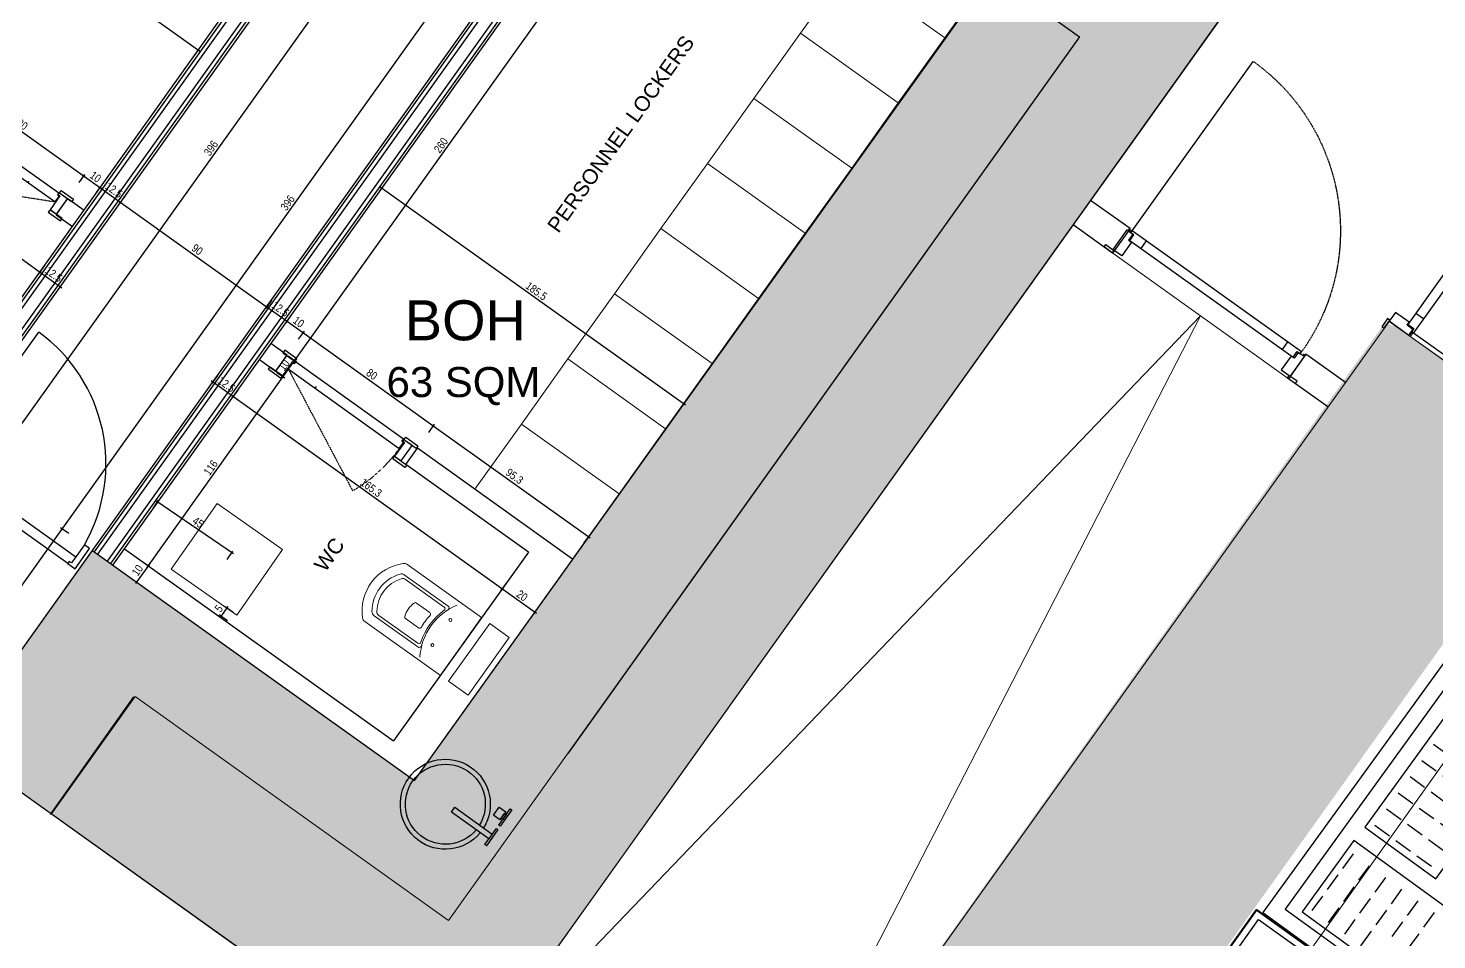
# Model space of a CAD drawing. Header units: millimetres. Extents: x 2562 to 7288, y 778 to 5635.
# Drawn here: x 5380 to 6084, y 3596 to 4051 of the extents above; entities that cross this region are included whole.
import ezdxf
from ezdxf.enums import TextEntityAlignment as Align

# ---------------------------------------------------------------- set-up
doc = ezdxf.new("R2010")
doc.units = ezdxf.units.MM
for name, pattern in [('CONTINUA', [0]), ('HIDDEN', [0.375, 0.25, -0.125]), ('x-ref_base plan 1$0$HIDDEN', [0.375, 0.25, -0.125])]:
    doc.linetypes.add(name, pattern=pattern)
for name, color, linetype, lineweight in [('-DWG_ANA', 7, 'Continuous', 50), ('-DWG_DETAY1', 7, 'Continuous', 25), ('DUVAR', 4, 'Continuous', 50), ('HSL_M_SANITARY_DIRECTION', 2, 'Continuous', 20), ('NO', 7, 'Continuous', 30), ('SHG-WALLS', 6, 'Continuous', 30), ('x-ref_base plan 1$0$SHG-FIXEDFURNITURE', 30, 'Continuous', 18), ('x-ref_base plan 1$0$SHG-SANITARY', 140, 'Continuous', 13), ('x-ref_base plan 1$0$SHG-STAIRS RAMPS', 150, 'Continuous', 13), ('x-ref_base plan 1$0$SHG-WALL-HATCH', 252, 'Continuous', 5), ('x-ref_base plan 1$0$SHG-WALLS-EXISTING', 214, 'Continuous', 18)]:
    doc.layers.add(name, color=color, linetype=linetype, lineweight=lineweight)
doc.layers.add('0-COTTURA', color=7, linetype='Continuous', lineweight=30, true_color=0xdfb520)
for name, color, linetype in [('0-gnl-antet-yazi', 8, 'Continuous'), ('0-gnl-barme-tarama', 251, 'Continuous'), ('0-gnl-kapi', 5, 'Continuous'), ('0-gnl-kapi-ahşap', 160, 'Continuous'), ('0-gnl-knst-metal', 3, 'Continuous'), ('0-gnl-olcu', 252, 'Continuous'), ('0-gnl-tarama', 252, 'Continuous'), ('1-gnl-ahsap', 33, 'Continuous'), ('2-tef-vitrifiye', 140, 'Continuous'), ('3-dvr-alcıkarton', 11, 'Continuous'), ('BH-DO-NOTLAR', 12, 'Continuous'), ('elux3d-200-2d', 1, 'CONTINUA'), ('elux3d-204-2d', 7, 'CONTINUA'), ('rev1', 7, 'Continuous')]:
    doc.layers.add(name, color=color, linetype=linetype)
doc.styles.add('geomim', font='ARIALN.TTF')
doc.styles.add('ROMANS', font='romans.shx', dxfattribs={"width": 0.8})
doc.styles.get("Standard").update_dxf_attribs({"font": 'arial.ttf'})
doc.dimstyles.new('geomim-20', dxfattribs={"dimtxt": 4, "dimasz": 1, "dimexe": 1, "dimexo": 1, "dimgap": 1, "dimtad": 1, "dimdec": 1, "dimdsep": 46, "dimtxsty": 'geomim', "dimblk": 'ARCHTICK', "dimcen": -1, "dimdle": 1, "dimadec": 0, "dimazin": 0, "dimtfac": 1, "dimtdec": 1, "dimtofl": 0, "dimtmove": 2, "dimatfit": 3, "dimldrblk": 'DOT', "dimfxl": 4, "dimfxlon": 1, "dimtolj": 1, "dimtzin": 0, "dimarcsym": 0})
doc.dimstyles.new('geomim-50', dxfattribs={"dimtxt": 10, "dimasz": 2, "dimexe": 2, "dimexo": 1, "dimgap": 5, "dimtad": 1, "dimdec": 1, "dimdsep": 46, "dimtxsty": 'geomim', "dimblk": 'ARCHTICK', "dimcen": -1, "dimdle": 2, "dimadec": 0, "dimazin": 0, "dimtfac": 1, "dimtdec": 1, "dimtofl": 0, "dimtmove": 2, "dimatfit": 3, "dimldrblk": 'DOT', "dimfxl": 10, "dimfxlon": 1, "dimtolj": 1, "dimtzin": 0, "dimarcsym": 0})

# ---------------------------------------------------------------- blocks, each defined once
blk = doc.blocks.new('x-ref_base plan 1$0$wc')
for p, q in [((-6482.82, 2038.36), (-6482.82, 2084.25)), ((-6447.38, 2038.36), (-6447.37, 2084.83)), ((-6477.8, 2055.24), (-6477.81, 2082.23)), ((-6476.3, 2056.65), (-6476.31, 2080.34)), ((-6453.89, 2056.85), (-6453.88, 2080.76)), ((-6452.39, 2055.76), (-6452.38, 2082.66)), ((-6469.89, 2060.95), (-6469.9, 2069.04)), ((-6460.3, 2061.02), (-6460.3, 2069.04)), ((-6482.82, 2038.36), (-6447.38, 2038.36))]:
    blk.add_line(p, q)
blk.add_lwpolyline([(-6482.82, 2033.36), (-6482.82, 2021.36), (-6447.38, 2021.36), (-6447.38, 2033.36)], close=True)
for centre in [(-6472.85, 2050.36), (-6457.4, 2050.35)]:
    blk.add_circle(centre, 0.75)
for centre, radius, start, end in [((-6464.8, 2069.36), 24, 46.02421, 136.18059), ((-6480.32, 2084.25), 2.5, 136.18059, 179.99809), ((-6475.31, 2082.23), 2.5, 128.16785, 179.99781), ((-6464.8, 2068.86), 19.5, 54.29561, 128.16789), ((-6464.8, 2068.35), 17.5, 55.84632, 126.89619), ((-6454.88, 2082.67), 2.5, 359.98297, 54.29561), ((-6449.87, 2084.83), 2.5, 359.99755, 46.02421), ((-6473.81, 2080.34), 2.5, 126.89624, 179.99785), ((-6456.38, 2080.76), 2.5, 359.9801, 55.84632), ((-6468.9, 2069.04), 1, 109.29187, 180.01554), ((-6465.1, 2058.18), 12.5, 70.70378, 109.29187), ((-6461.3, 2069.04), 1, 359.9801, 70.70378), ((-6464.8, 2026.56), 30, 57.76687, 122.22878), ((-6475.3, 2056.65), 1, 179.99787, 234.58095), ((-6475.3, 2056.65), 1, 234.58095, 289.16412), ((-6464.8, 2026.42), 31, 71.96491, 109.16413), ((-6468.89, 2060.95), 1, 180.01554, 277.35418), ((-6464.8, 2029.21), 31, 83.72338, 97.35418), ((-6461.3, 2061.02), 1, 263.72338, 359.9801), ((-6454.89, 2056.85), 1, 251.96491, 359.9801), ((-6476.69, 2055.3), 1.11, 182.96409, 285.80083), ((-6453.68, 2055.81), 1.29, 248.1511, 357.90313)]:
    blk.add_arc(centre, radius, start, end)
blk = doc.blocks.new('KAP')
blk.add_point((-23.36, 5.95))
at = {"layer": '0-gnl-tarama', "linetype": 'HIDDEN', "ltscale": 0.5}
blk.add_lwpolyline([(-6.8, 6.5), (-68.55, 37.24)], dxfattribs=at)
blk.add_arc((-0.8, 6.49), 74.4, 155.58363, 180.03919, dxfattribs=at)
at = {"layer": '1-gnl-ahsap'}
for points in [[(-83, 11.04), (-83, 12.54), (-75.5, 12.54), (-75.5, 11.04)], [(-6.5, 11), (-6.5, 12.5), (1, 12.5), (1, 11)], [(-82, 0.04), (-82, 1.54), (-74.5, 1.54), (-74.5, 0.04)], [(0, 0), (0, 1.5), (-7.5, 1.5), (-7.5, 0)]]:
    blk.add_lwpolyline(points, close=True, dxfattribs=at)
for points in [[(-79.5, 1.54), (-74.5, 1.54), (-74.5, 2.54), (-75.5, 2.54), (-75.5, 11.04), (-79.5, 11.04), (-79.5, 1.54)], [(-2.5, 1.5), (-7.5, 1.5), (-7.5, 2.5), (-6.5, 2.5), (-6.5, 11), (-2.5, 11), (-2.5, 1.5)], [(-74.2, 1.54), (-7.8, 1.5), (-7.8, 2.8), (-6.8, 2.8), (-6.8, 6.5), (-75.2, 6.54), (-75.2, 2.84), (-74.2, 2.84), (-74.2, 1.54)]]:
    blk.add_lwpolyline(points, dxfattribs=at)
blk = doc.blocks.new('_ArchTick')
at = {"color": 0, "linetype": 'ByBlock', "const_width": 0.15}
blk.add_lwpolyline([(-0.5, -0.5), (0.5, 0.5)], dxfattribs=at)
blk = doc.blocks.new('*D246')
at = {"layer": '0-gnl-olcu', "color": 0, "lineweight": -2, "ltscale": 3, "transparency": 16777216}
for p, q in [((-51128.51, -18118.65), (-50897.19, -17794.77)), ((-50897.77, -17795.58), (-50896.96, -17796.16)), ((-51127.93, -18117.83), (-51127.11, -18118.42))]:
    blk.add_line(p, q, dxfattribs=at)
for p, rotation in [((-50897.77, -17795.58), 54.4652152975009), ((-51127.93, -18117.83), 234.4652152975009)]:
    blk.add_blockref('_ArchTick', p, dxfattribs=dict(at, rotation=rotation))
at = {"layer": '0-gnl-olcu', "color": 0, "ltscale": 3, "transparency": 16777216, "insert": (-51015.33, -17954.94), "char_height": 4, "attachment_point": 5, "rotation": 54.46522, "style": 'geomim'}
blk.add_mtext('\\A1;396', dxfattribs=at)
blk = doc.blocks.new('_Dot')
at = {"color": 0, "linetype": 'ByBlock', "lineweight": -2}
blk.add_line((-0.5, 0), (-1, 0), dxfattribs=at)
at = {"color": 0, "linetype": 'ByBlock', "const_width": 0.5}
blk.add_lwpolyline([(-0.25, 0, 1), (0.25, 0, 1)], format="xyb", close=True, dxfattribs=at)
blk = doc.blocks.new('*D261')
at = {"layer": '0-gnl-olcu', "color": 0, "lineweight": -2, "ltscale": 3, "transparency": 16777216}
for p, q in [((-51146.32, -17925.61), (-51143.41, -17921.54)), ((-51144.81, -17921.77), (-51078.08, -17969.43)), ((-51081.22, -17972.11), (-51078.31, -17968.04))]:
    blk.add_line(p, q, dxfattribs=at)
for p, rotation in [((-51143.99, -17922.35), 144.4652152973796), ((-51078.89, -17968.85), 324.4652152973796)]:
    blk.add_blockref('_ArchTick', p, dxfattribs=dict(at, rotation=rotation))
at = {"layer": '0-gnl-olcu', "color": 0, "ltscale": 3, "transparency": 16777216, "insert": (-51109.67, -17943.13), "char_height": 4, "attachment_point": 5, "rotation": 324.46522, "style": 'geomim'}
blk.add_mtext('\\A1;80', dxfattribs=at)
blk = doc.blocks.new('*D262')
at = {"layer": '0-gnl-olcu', "color": 0, "lineweight": -2, "ltscale": 3, "transparency": 16777216}
for p, q in [((-51080.63, -17971.29), (-51078.31, -17968.04)), ((-51079.7, -17968.27), (-51069.94, -17975.24)), ((-51072.5, -17977.1), (-51070.17, -17973.85))]:
    blk.add_line(p, q, dxfattribs=at)
for p, rotation in [((-51078.89, -17968.85), 144.4652152973796), ((-51070.75, -17974.66), 324.4652152973796)]:
    blk.add_blockref('_ArchTick', p, dxfattribs=dict(at, rotation=rotation))
at = {"layer": '0-gnl-olcu', "color": 0, "ltscale": 3, "transparency": 16777216, "insert": (-51073.05, -17969.28), "char_height": 4, "attachment_point": 5, "rotation": 324.46522, "style": 'geomim'}
blk.add_mtext('\\A1;10', dxfattribs=at)
blk = doc.blocks.new('*D263')
at = {"layer": '0-gnl-olcu', "color": 0, "lineweight": -2, "ltscale": 3, "transparency": 16777216}
for p, q in [((-51072.5, -17977.1), (-51070.17, -17973.85)), ((-51071.57, -17974.08), (-51059.77, -17982.51)), ((-51058.26, -17978.67), (-51061.16, -17982.74))]:
    blk.add_line(p, q, dxfattribs=at)
for p, rotation in [((-51070.75, -17974.66), 144.4652152973796), ((-51060.58, -17981.93), 324.4652152973796)]:
    blk.add_blockref('_ArchTick', p, dxfattribs=dict(at, rotation=rotation))
at = {"layer": '0-gnl-olcu', "color": 0, "ltscale": 3, "transparency": 16777216, "insert": (-51063.9, -17975.82), "char_height": 4, "attachment_point": 5, "rotation": 324.46522, "style": 'geomim'}
blk.add_mtext('\\A1;12.5', dxfattribs=at)
blk = doc.blocks.new('*D264')
at = {"layer": '0-gnl-olcu', "color": 0, "lineweight": -2, "ltscale": 3, "transparency": 16777216}
for p, q in [((-51058.26, -17978.67), (-51061.16, -17982.74)), ((-51061.4, -17981.35), (-50986.53, -18034.82)), ((-50985.02, -18030.98), (-50987.92, -18035.05))]:
    blk.add_line(p, q, dxfattribs=at)
for p, rotation in [((-51060.58, -17981.93), 144.4652152973796), ((-50987.34, -18034.24), 324.4652152973796)]:
    blk.add_blockref('_ArchTick', p, dxfattribs=dict(at, rotation=rotation))
at = {"layer": '0-gnl-olcu', "color": 0, "ltscale": 3, "transparency": 16777216, "insert": (-51022.19, -18005.61), "char_height": 4, "attachment_point": 5, "rotation": 324.46522, "style": 'geomim'}
blk.add_mtext('\\A1;90', dxfattribs=at)
blk = doc.blocks.new('*D265')
at = {"layer": '0-gnl-olcu', "color": 0, "lineweight": -2, "ltscale": 3, "transparency": 16777216}
for p, q in [((-50988.36, -18033.51), (-50976.56, -18041.94)), ((-50985.22, -18030.83), (-50988.13, -18034.9)), ((-50975.05, -18038.1), (-50977.96, -18042.17))]:
    blk.add_line(p, q, dxfattribs=at)
for p, rotation in [((-50987.55, -18034.09), 144.4652152973796), ((-50977.37, -18041.35), 324.4652152973796)]:
    blk.add_blockref('_ArchTick', p, dxfattribs=dict(at, rotation=rotation))
at = {"layer": '0-gnl-olcu', "color": 0, "ltscale": 3, "transparency": 16777216, "insert": (-50980.69, -18035.25), "char_height": 4, "attachment_point": 5, "rotation": 324.46522, "style": 'geomim'}
blk.add_mtext('\\A1;12.5', dxfattribs=at)
blk = doc.blocks.new('*D266')
at = {"layer": '0-gnl-olcu', "color": 0, "lineweight": -2, "ltscale": 3, "transparency": 16777216}
for p, q in [((-50978.19, -18040.77), (-50968.42, -18047.75)), ((-50975.05, -18038.1), (-50977.96, -18042.17)), ((-50971.56, -18050.43), (-50968.65, -18046.36))]:
    blk.add_line(p, q, dxfattribs=at)
for p, rotation in [((-50977.37, -18041.35), 144.4652152973796), ((-50969.23, -18047.17), 324.4652152973796)]:
    blk.add_blockref('_ArchTick', p, dxfattribs=dict(at, rotation=rotation))
at = {"layer": '0-gnl-olcu', "color": 0, "ltscale": 3, "transparency": 16777216, "insert": (-50971.53, -18041.79), "char_height": 4, "attachment_point": 5, "rotation": 324.46522, "style": 'geomim'}
blk.add_mtext('\\A1;10', dxfattribs=at)
blk = doc.blocks.new('*D267')
at = {"layer": '0-gnl-olcu', "color": 0, "lineweight": -2, "ltscale": 3, "transparency": 16777216}
for p, q in [((-50971.56, -18050.43), (-50968.65, -18046.36)), ((-50970.05, -18046.59), (-50903.32, -18094.24)), ((-50906.46, -18096.92), (-50903.55, -18092.85))]:
    blk.add_line(p, q, dxfattribs=at)
for p, rotation in [((-50969.23, -18047.17), 144.4652152973796), ((-50904.14, -18093.66), 324.4652152973796)]:
    blk.add_blockref('_ArchTick', p, dxfattribs=dict(at, rotation=rotation))
at = {"layer": '0-gnl-olcu', "color": 0, "ltscale": 3, "transparency": 16777216, "insert": (-50934.92, -18067.94), "char_height": 4, "attachment_point": 5, "rotation": 324.46522, "style": 'geomim'}
blk.add_mtext('\\A1;80', dxfattribs=at)
blk = doc.blocks.new('*D268')
at = {"layer": '0-gnl-olcu', "color": 0, "lineweight": -2, "ltscale": 3, "transparency": 16777216}
for p, q in [((-50906.46, -18096.92), (-50903.55, -18092.85)), ((-50904.95, -18093.08), (-50825.81, -18149.6)), ((-50828.95, -18152.28), (-50826.04, -18148.21))]:
    blk.add_line(p, q, dxfattribs=at)
for p, rotation in [((-50904.14, -18093.66), 144.4652152973796), ((-50826.62, -18149.02), 324.4652152973796)]:
    blk.add_blockref('_ArchTick', p, dxfattribs=dict(at, rotation=rotation))
at = {"layer": '0-gnl-olcu', "color": 0, "ltscale": 3, "transparency": 16777216, "insert": (-50863.61, -18118.87), "char_height": 4, "attachment_point": 5, "rotation": 324.46522, "style": 'geomim'}
blk.add_mtext('\\A1;95.3', dxfattribs=at)
blk = doc.blocks.new('*D269')
at = {"layer": '0-gnl-olcu', "color": 0, "lineweight": -2, "ltscale": 3, "transparency": 16777216}
for p, q in [((-50852.66, -18187.38), (-50870.56, -18174.59)), ((-50869.75, -18175.17), (-50870.33, -18175.99)), ((-50853.47, -18186.8), (-50854.06, -18187.61))]:
    blk.add_line(p, q, dxfattribs=at)
for p, rotation in [((-50869.75, -18175.17), 144.4652152973796), ((-50853.47, -18186.8), 324.4652152973796)]:
    blk.add_blockref('_ArchTick', p, dxfattribs=dict(at, rotation=rotation))
at = {"layer": '0-gnl-olcu', "color": 0, "ltscale": 3, "transparency": 16777216, "insert": (-50859.84, -18178.51), "char_height": 4, "attachment_point": 5, "rotation": 324.46522, "style": 'geomim'}
blk.add_mtext('\\A1;20', dxfattribs=at)
blk = doc.blocks.new('*D270')
at = {"layer": '0-gnl-olcu', "color": 0, "lineweight": -2, "ltscale": 3, "transparency": 16777216}
for p, q in [((-50869.02, -18175.69), (-51005.12, -18078.49)), ((-51002.32, -18076.28), (-51004.89, -18079.88)), ((-50867.84, -18172.32), (-50870.42, -18175.92))]:
    blk.add_line(p, q, dxfattribs=at)
for p, rotation in [((-51004.31, -18079.07), 144.4652152973796), ((-50869.84, -18175.11), 324.4652152973796)]:
    blk.add_blockref('_ArchTick', p, dxfattribs=dict(at, rotation=rotation))
at = {"layer": '0-gnl-olcu', "color": 0, "ltscale": 3, "transparency": 16777216, "insert": (-50935.3, -18124.61), "char_height": 4, "attachment_point": 5, "rotation": 324.46522, "style": 'geomim'}
blk.add_mtext('\\A1;165.3', dxfattribs=at)
blk = doc.blocks.new('*D271')
at = {"layer": '0-gnl-olcu', "color": 0, "lineweight": -2, "ltscale": 3, "transparency": 16777216}
for p, q in [((-51003.5, -18079.65), (-51015.3, -18071.22)), ((-51012.16, -18068.55), (-51015.06, -18072.62)), ((-51001.98, -18075.81), (-51004.89, -18079.88))]:
    blk.add_line(p, q, dxfattribs=at)
for p, rotation in [((-51014.48, -18071.8), 144.4652152973796), ((-51004.31, -18079.07), 324.4652152973796)]:
    blk.add_blockref('_ArchTick', p, dxfattribs=dict(at, rotation=rotation))
at = {"layer": '0-gnl-olcu', "color": 0, "ltscale": 3, "transparency": 16777216, "insert": (-51007.63, -18072.96), "char_height": 4, "attachment_point": 5, "rotation": 324.46522, "style": 'geomim'}
blk.add_mtext('\\A1;12.5', dxfattribs=at)
blk = doc.blocks.new('*D272')
at = {"layer": '0-gnl-olcu', "color": 0, "lineweight": -2, "ltscale": 3, "transparency": 16777216}
for p, q in [((-51046.13, -18162.74), (-51053.1, -18172.5)), ((-51047.59, -18162.92), (-51045.89, -18164.13)), ((-51053.41, -18171.06), (-51051.71, -18172.27))]:
    blk.add_line(p, q, dxfattribs=at)
for p, rotation in [((-51046.71, -18163.55), 54.46521529750092), ((-51052.52, -18171.69), 234.4652152975009)]:
    blk.add_blockref('_ArchTick', p, dxfattribs=dict(at, rotation=rotation))
at = {"layer": '0-gnl-olcu', "color": 0, "ltscale": 3, "transparency": 16777216, "insert": (-51052.09, -18165.85), "char_height": 4, "attachment_point": 5, "rotation": 54.46522, "style": 'geomim'}
blk.add_mtext('\\A1;10', dxfattribs=at)
blk = doc.blocks.new('*D279')
at = {"layer": '0-gnl-olcu', "color": 0, "lineweight": -2, "ltscale": 3, "transparency": 16777216}
for p, q in [((-51223.12, -17929.44), (-51100.02, -18017.36)), ((-51219.98, -17926.77), (-51222.89, -17930.84)), ((-51098.51, -18013.53), (-51101.42, -18017.59))]:
    blk.add_line(p, q, dxfattribs=at)
for p, rotation in [((-51222.31, -17930.02), 144.4652152973796), ((-51100.83, -18016.78), 324.4652152973796)]:
    blk.add_blockref('_ArchTick', p, dxfattribs=dict(at, rotation=rotation))
at = {"layer": '0-gnl-olcu', "color": 0, "ltscale": 3, "transparency": 16777216, "insert": (-51159.8, -17970.93), "char_height": 4, "attachment_point": 5, "rotation": 324.46522, "style": 'geomim'}
blk.add_mtext('\\A1;149.3', dxfattribs=at)
blk = doc.blocks.new('*D280')
at = {"layer": '0-gnl-olcu', "color": 0, "lineweight": -2, "ltscale": 3, "transparency": 16777216}
for p, q in [((-51101.65, -18016.2), (-51089.85, -18024.63)), ((-51098.51, -18013.53), (-51101.42, -18017.59)), ((-51088.34, -18020.79), (-51091.24, -18024.86))]:
    blk.add_line(p, q, dxfattribs=at)
for p, rotation in [((-51100.83, -18016.78), 144.4652152973796), ((-51090.66, -18024.05), 324.4652152973796)]:
    blk.add_blockref('_ArchTick', p, dxfattribs=dict(at, rotation=rotation))
at = {"layer": '0-gnl-olcu', "color": 0, "ltscale": 3, "transparency": 16777216, "insert": (-51093.98, -18017.94), "char_height": 4, "attachment_point": 5, "rotation": 324.46522, "style": 'geomim'}
blk.add_mtext('\\A1;12.5', dxfattribs=at)
blk = doc.blocks.new('*D285')
at = {"layer": '0-gnl-olcu', "color": 0, "lineweight": -2, "ltscale": 3, "transparency": 16777216}
for p, q in [((-51161.17, -17811.35), (-51158.27, -17807.28)), ((-51020.92, -17906.6), (-51159.66, -17807.51)), ((-51024.05, -17909.28), (-51021.15, -17905.21))]:
    blk.add_line(p, q, dxfattribs=at)
for p, rotation in [((-51158.85, -17808.09), 144.4652152973796), ((-51021.73, -17906.02), 324.4652152973796)]:
    blk.add_blockref('_ArchTick', p, dxfattribs=dict(at, rotation=rotation))
at = {"layer": '0-gnl-olcu', "color": 0, "ltscale": 3, "transparency": 16777216, "insert": (-51088.52, -17854.58), "char_height": 4, "attachment_point": 5, "rotation": 324.46522, "style": 'geomim'}
blk.add_mtext('\\A1;168.5', dxfattribs=at)
blk = doc.blocks.new('*D286')
at = {"layer": '0-gnl-olcu', "color": 0, "lineweight": -2, "ltscale": 3, "transparency": 16777216}
for p, q in [((-50930.92, -17976.27), (-50929.36, -17974.1)), ((-50778.18, -18083.3), (-50930.76, -17974.33)), ((-50779.96, -18084.09), (-50778.41, -18081.91))]:
    blk.add_line(p, q, dxfattribs=at)
for p, rotation in [((-50929.94, -17974.91), 144.4652152973796), ((-50778.99, -18082.72), 324.4652152973796)]:
    blk.add_blockref('_ArchTick', p, dxfattribs=dict(at, rotation=rotation))
at = {"layer": '0-gnl-olcu', "color": 0, "ltscale": 3, "transparency": 16777216, "insert": (-50852.7, -18026.34), "char_height": 4, "attachment_point": 5, "rotation": 324.46522, "style": 'geomim'}
blk.add_mtext('\\A1;185.5', dxfattribs=at)
blk = doc.blocks.new('x-ref_base plan 1$0$C2-A101-24$0$KAPI_90')
for p, q in [((-2.01, 11), (-2.01, 96.99)), ((-90, 10), (-90, 0)), ((-90, 10), (-87, 10)), ((-89.43, 10), (-89.43, 10.98)), ((-87.99, 11), (-2.01, 11)), ((-87.99, 10), (-87.99, 11)), ((-86.48, 10.05), (-87.99, 10.05)), ((-87, 10), (-87, 7)), ((-87, 7), (-85.5, 7)), ((-86.48, 7.14), (-86.48, 10.05)), ((-3.52, 7.14), (-86.48, 7.14)), ((-85.5, 7), (-85.5, 0)), ((-80.85, 11), (-80.85, 7.14)), ((-9.15, 11), (-9.15, 7.14)), ((-3, 7), (-4.5, 7)), ((-4.5, 7), (-4.5, 0)), ((-3.52, 7.14), (-3.52, 10.05)), ((-3.52, 10.05), (-2.01, 10.05)), ((-3, 10), (-3, 7)), ((0, 10), (-3, 10)), ((-2.01, 10), (-2.01, 11)), ((-0.57, 10), (-0.57, 10.98)), ((0, 10), (0, 0)), ((-93.55, 0), (-89.43, 0)), ((-85.5, 0), (-90, 0)), ((-89.43, 0), (-89.43, -1.15)), ((-4.5, 0), (0, 0)), ((-0.57, 0), (-0.57, -1.15)), ((3.55, 0), (-0.57, 0)), ((3.55, -1.15), (3.55, 0)), ((-93.55, -1.15), (-93.55, 0)), ((-89.43, -1.15), (-93.55, -1.15)), ((-0.57, -1.15), (3.55, -1.15))]:
    blk.add_line(p, q)
at = {"const_width": 0.392}
blk.add_lwpolyline([(-1.07, 10.59, -1), (-1.68, 10.59, -1)], format="xyb", close=True, dxfattribs=at)
at = {"linetype": 'x-ref_base plan 1$0$HIDDEN'}
blk.add_arc((-2.01, 11), 85.99, 90, 180, dxfattribs=at)
blk = doc.blocks.new('*D290')
at = {"layer": 'HSL_M_SANITARY_DIRECTION', "color": 0, "lineweight": -2, "transparency": 16777216}
for p, q in [((-51044.32, -18134.92), (-51041.49, -18130.8)), ((-51004.14, -18157.66), (-51042.88, -18131.06)), ((-51007.22, -18160.39), (-51004.39, -18156.27))]:
    blk.add_line(p, q, dxfattribs=at)
for p, rotation in [((-51042.06, -18131.62), 145.5298883427654), ((-51004.96, -18157.09), 325.5298883427654)]:
    blk.add_blockref('_ArchTick', p, dxfattribs=dict(at, rotation=rotation))
at = {"layer": 'HSL_M_SANITARY_DIRECTION', "color": 0, "transparency": 16777216, "insert": (-51021.79, -18141.85), "char_height": 4, "attachment_point": 5, "rotation": 325.52989, "style": 'geomim'}
blk.add_mtext('\\A1;45', dxfattribs=at)
blk = doc.blocks.new('*D291')
at = {"layer": 'HSL_M_SANITARY_DIRECTION', "color": 0, "lineweight": -2, "transparency": 16777216}
for p, q in [((-51006.91, -18183.84), (-51010.98, -18189.54)), ((-51004.24, -18186.98), (-51008.31, -18184.08)), ((-51007.15, -18191.05), (-51011.21, -18188.15))]:
    blk.add_line(p, q, dxfattribs=at)
for p, rotation in [((-51007.49, -18184.66), 54.46265519512747), ((-51010.4, -18188.73), 234.4626551951275)]:
    blk.add_blockref('_ArchTick', p, dxfattribs=dict(at, rotation=rotation))
at = {"layer": 'HSL_M_SANITARY_DIRECTION', "color": 0, "transparency": 16777216, "insert": (-51011.42, -18184.93), "char_height": 4, "attachment_point": 5, "rotation": 54.46266, "style": 'geomim'}
blk.add_mtext('\\A1;5', dxfattribs=at)
blk = doc.blocks.new('x-ref_base plan 1$0$batarya')
for points in [[(-6488.99, 1905.54), (-6488.99, 1928.54), (-6485.99, 1928.54), (-6485.99, 1905.54), (-6488.99, 1905.54)], [(-6477.99, 1906.54), (-6477.99, 1910.54), (-6472.99, 1910.54), (-6472.99, 1906.54), (-6477.99, 1906.54)], [(-6492.49, 1904.54), (-6492.49, 1905.54), (-6482.49, 1905.54), (-6482.49, 1904.54), (-6492.49, 1904.54)], [(-6480.49, 1904.54), (-6480.49, 1905.54), (-6470.49, 1905.54), (-6470.49, 1904.54), (-6480.49, 1904.54)], [(-6476.99, 1905.54), (-6476.99, 1906.54), (-6473.99, 1906.54), (-6473.99, 1905.54), (-6476.99, 1905.54)]]:
    blk.add_lwpolyline(points)
blk = doc.blocks.new('lavabo3')
at = {"layer": '2-tef-vitrifiye'}
for radius, start, end in [(22.5, 238.28777, 230.64266), (20, 238.76644, 230.16399)]:
    blk.add_arc((0, 0), radius, start, end, dxfattribs=at)
at = {"layer": '2-tef-vitrifiye', "xscale": -1, "rotation": 324.4652152972208}
blk.add_blockref('x-ref_base plan 1$0$batarya', (-6402.91, 2197.26), dxfattribs=at)
blk = doc.blocks.new('shelf2d-p5092')
at = {"layer": 'elux3d-200-2d'}
blk.add_lwpolyline([(25, -470), (900, -470), (900, -30), (25, -30)], close=True, dxfattribs=at)
at = {"layer": 'elux3d-204-2d'}
for p, q in [((62.5, -65), (62.5, -155)), ((162.5, -65), (162.5, -155)), ((262.5, -65), (262.5, -155)), ((362.5, -65), (362.5, -155)), ((462.5, -65), (462.5, -155)), ((562.5, -65), (562.5, -155)), ((662.5, -65), (662.5, -155)), ((762.5, -65), (762.5, -155)), ((862.5, -65), (862.5, -155)), ((62.5, -195), (62.5, -285)), ((162.5, -195), (162.5, -285)), ((262.5, -195), (262.5, -285)), ((362.5, -195), (362.5, -285)), ((462.5, -195), (462.5, -285)), ((562.5, -195), (562.5, -285)), ((662.5, -195), (662.5, -285)), ((762.5, -195), (762.5, -285)), ((862.5, -195), (862.5, -285)), ((62.5, -325), (62.5, -415)), ((162.5, -325), (162.5, -415)), ((262.5, -325), (262.5, -415)), ((362.5, -325), (362.5, -415)), ((462.5, -325), (462.5, -415)), ((562.5, -325), (562.5, -415)), ((662.5, -325), (662.5, -415)), ((762.5, -325), (762.5, -415)), ((862.5, -325), (862.5, -415))]:
    blk.add_line(p, q, dxfattribs=at)
blk = doc.blocks.new('*D213')
at = {"layer": 'DUVAR', "color": 0, "lineweight": -2, "ltscale": 3, "transparency": 16777216}
for p, q in [((672.86, 436.19), (515.51, 215.99)), ((672.03, 434.33), (670.07, 435.73)), ((305.4, -78.05), (499.13, 193.06)), ((306.89, -76.66), (304.94, -75.26))]:
    blk.add_line(p, q, dxfattribs=at)
at = {"layer": 'DUVAR', "color": 0, "lineweight": -2, "ltscale": 3, "transparency": 16777216, "xscale": 2, "yscale": 2, "zscale": 2}
for p, rotation in [((671.7, 434.57), 54.45203707280564), ((306.57, -76.43), 234.4520370728057)]:
    blk.add_blockref('_ArchTick', p, dxfattribs=dict(at, rotation=rotation))
at = {"layer": 'DUVAR', "color": 0, "ltscale": 3, "transparency": 16777216, "insert": (499.27, 210.28), "char_height": 10, "attachment_point": 5, "rotation": 54.45204, "style": 'geomim'}
blk.add_mtext('\\A1;628', dxfattribs=at)
blk = doc.blocks.new('boh')
at = {"layer": '0-gnl-barme-tarama'}
blk.add_hatch(color=256, dxfattribs=at).paths.add_polyline_path([(-50495.7, -17868.93), (-50698.33, -17724.21), (-50741.63, -17784.83), (-50581.32, -17899.33), (-50837.05, -18257.38), (-50896.62, -18340.79), (-51053.27, -18228.91), (-51095.11, -18287.5), (-50896.15, -18429.61)])
at = {"layer": 'rev1', "ltscale": 3}
h = blk.add_hatch(dxfattribs=at)
h.set_pattern_fill('ANSI36', color=251, angle=54.46522)
h.set_pattern_definition([(99.465215, (-47418.1403, 264.5756), (-4.04549296, 4.9584802), [7.9375, -1.5875, 0, -1.5875])])
h.paths.add_polyline_path([(-50985.33, -18553.13), (-50958.97, -18516.23), (-51106.44, -18410.9), (-51124.66, -18436.41), (-51124.66, -18436.41), (-51192.08, -18530.81), (-51491.15, -18316.38), (-51420.63, -18217.63), (-51472.28, -18181.56), (-51394.98, -18073.33), (-51219.03, -18199), (-51149.87, -18102.16), (-51295.53, -17998.13), (-51006.99, -17594.14), (-50858.38, -17701.39), (-50782.99, -17595.84), (-50943.37, -17480.58), (-50851.64, -17352.14), (-50402.89, -17672.24), (-50494.71, -17800.82), (-50706.29, -17649.7), (-50780.89, -17754.15), (-50624.21, -17866.04), (-50913.45, -18271.02), (-51074.76, -18156.21), (-51143.55, -18252.51), (-50989.35, -18362.24), (-51001.36, -18379.05), (-50908.41, -18445.43), (-50371.75, -17693.67), (-50521.85, -17586.47), (-50479.85, -17525.93), (-50835.29, -17272.55), (-50727.73, -17121.67), (-50807.08, -17121.67), (-50953.26, -17324.94), (-50937.55, -17335.86), (-51017.12, -17449.67), (-51026.27, -17443.57), (-51038.95, -17462.59), (-51045.74, -17457.74), (-51051.03, -17465.57), (-51057.86, -17460.95), (-51085.43, -17501.97), (-51070.51, -17512.44), (-51420.02, -18009.38), (-51432.49, -18000.81), (-51455.53, -18032.47), (-51447.35, -18038.22), (-51449.05, -18040.69), (-51443.75, -18047.14), (-51552.85, -18194.01), (-51564.64, -18185.66), (-51586.65, -18215.31), (-51573.83, -18224.46), (-51590.22, -18249), (-51527.45, -18293.83), (-51556.19, -18339.03), (-51157.76, -18627.66), (-51143.01, -18607.01), (-51196.72, -18568.66), (-51117.97, -18458.39)])
blk.add_lwpolyline([(-50741.63, -17784.83), (-50581.32, -17899.33), (-50837.05, -18257.38)])
at = {"layer": '0-gnl-kapi'}
blk.add_line((-51148.45, -18112.23), (-51101.42, -18046.83), dxfattribs=at)
for points in [[(-51150.4, -18117.15), (-51149.65, -18116.1), (-51150.7, -18115.35), (-51148.46, -18112.21), (-51082.89, -18159.04), (-51085.13, -18162.18), (-51086.18, -18161.43), (-51086.92, -18162.48)], [(-51076, -18154.92), (-51078.61, -18153.06), (-51085.13, -18162.18), (-51086.18, -18161.43), (-51086.92, -18162.48), (-51083.26, -18165.1)]]:
    blk.add_lwpolyline(points, close=True, dxfattribs=at)
blk.add_arc((-51149.03, -18112.61), 81.2, 330.13064, 54.10067, dxfattribs=at)
at = {"layer": '0-gnl-knst-metal', "color": 252}
for p, q in [((-51155.14, -18098.4), (-50924.98, -17776.15)), ((-51150.25, -18101.89), (-50920.1, -17779.64)), ((-51071.93, -18157.83), (-50841.77, -17835.58)), ((-51067.05, -18161.32), (-50836.89, -17839.07))]:
    blk.add_line(p, q, dxfattribs=at)
at = {"layer": '3-dvr-alcıkarton'}
for p, q in [((-51157.78, -18096.51), (-50927.63, -17774.26)), ((-51156.76, -18097.24), (-50926.61, -17774.99)), ((-51148.63, -18103.05), (-50918.47, -17780.8)), ((-51147.61, -18103.78), (-50917.45, -17781.53)), ((-51074.57, -18155.94), (-50844.42, -17833.69)), ((-51073.56, -18156.67), (-50843.4, -17834.42)), ((-51065.42, -18162.48), (-50835.26, -17840.23)), ((-51064.4, -18163.21), (-50834.25, -17840.96)), ((-51092.69, -17988.17), (-51086.88, -17980.03)), ((-51086.88, -17980.03), (-51078.74, -17985.84)), ((-51092.69, -17988.17), (-51084.55, -17993.98)), ((-50977.22, -18058.35), (-50985.36, -18052.53)), ((-50983.03, -18066.48), (-50977.22, -18058.35)), ((-50983.03, -18066.48), (-50991.17, -18060.67)), ((-50917.93, -18112.98), (-50912.12, -18104.84)), ((-50834.61, -18160.2), (-50912.12, -18104.84)), ((-50856.7, -18156.71), (-50917.93, -18112.98)), ((-51058.59, -18155.07), (-50924.11, -18251.11)), ((-50856.7, -18156.71), (-50924.11, -18251.11))]:
    blk.add_line(p, q, dxfattribs=at)
at = {"layer": 'BH-DO-NOTLAR', "ltscale": 3}
for p, q in [((-50556.01, -17995.13), (-50575.76, -17981.02)), ((-50564.73, -18007.33), (-50584.48, -17993.23)), ((-50556.01, -17995.13), (-50564.73, -18007.33)), ((-50468.13, -18057.9), (-50476.84, -18070.1)), ((-50448.37, -18072), (-50468.13, -18057.9)), ((-50457.09, -18084.21), (-50476.84, -18070.1))]:
    blk.add_line(p, q, dxfattribs=at)
at = {"layer": 'HSL_M_SANITARY_DIRECTION', "color": 12}
blk.add_lwpolyline([(-51035.25, -18165.29), (-51002.48, -18188.24), (-50979.54, -18155.47), (-51012.3, -18132.53)], close=True, dxfattribs=at)
at = {"layer": 'rev1', "ltscale": 3}
for p, q in [((-50913.65, -18270.87), (-50624.97, -17867.54)), ((-51143.74, -18252.78), (-51074.57, -18155.94)), ((-51074.37, -18156.09), (-51074.57, -18155.94))]:
    blk.add_line(p, q, dxfattribs=at)
at = {"layer": 'rev1'}
for p, q in [((-51074.37, -18156.09), (-50913.65, -18270.87)), ((-51143.53, -18252.92), (-50989.73, -18362.77))]:
    blk.add_line(p, q, dxfattribs=at)
at = {"layer": 'x-ref_base plan 1$0$SHG-FIXEDFURNITURE', "ltscale": 3}
for points in [[(-50625.38, -17867.25), (-50648.63, -17899.8), (-50697.45, -17864.92), (-50674.2, -17832.37)], [(-50648.63, -17899.8), (-50671.87, -17932.35), (-50720.7, -17897.48), (-50697.45, -17864.92)], [(-50671.87, -17932.35), (-50695.12, -17964.9), (-50743.95, -17930.03), (-50720.7, -17897.48)], [(-50695.12, -17964.9), (-50718.37, -17997.45), (-50767.2, -17962.58), (-50743.95, -17930.03)], [(-50718.37, -17997.45), (-50741.62, -18030), (-50790.44, -17995.13), (-50767.2, -17962.58)], [(-50741.62, -18030), (-50764.87, -18062.55), (-50813.69, -18027.68), (-50790.44, -17995.13)], [(-50764.87, -18062.55), (-50788.11, -18095.1), (-50836.94, -18060.23), (-50813.69, -18027.68)], [(-50788.11, -18095.1), (-50811.36, -18127.65), (-50860.19, -18092.78), (-50836.94, -18060.23)], [(-50811.36, -18127.65), (-50834.61, -18160.2), (-50883.43, -18125.33), (-50860.19, -18092.78)]]:
    blk.add_lwpolyline(points, close=True, dxfattribs=at)
at = {"layer": 'x-ref_base plan 1$0$SHG-STAIRS RAMPS'}
blk.add_line((-50584.48, -17993.23), (-50457.09, -18084.21), dxfattribs=at)
blk.add_lwpolyline([(-50896.15, -18429.61), (-50520.79, -18038.72), (-50768.76, -18520.59)], dxfattribs=at)
at = {"layer": 'x-ref_base plan 1$0$SHG-WALL-HATCH'}
blk.add_lwpolyline([(-51095.11, -18287.5), (-51053.27, -18228.91), (-50896.62, -18340.79), (-50581.32, -17899.33), (-50741.63, -17784.83), (-50698.33, -17724.21), (-50495.7, -17868.93), (-50896.15, -18429.61)], close=True, dxfattribs=at)
at = {"layer": 'x-ref_base plan 1$0$SHG-WALLS-EXISTING'}
for p, q in [((-50896.15, -18429.61), (-50371.33, -17694.78)), ((-50741.63, -17784.83), (-50581.32, -17899.33)), ((-50741.63, -17784.83), (-50581.32, -17899.33)), ((-50778.82, -18265.33), (-50495.7, -17868.93)), ((-50896.62, -18340.79), (-50581.32, -17899.33)), ((-50896.62, -18340.79), (-50581.32, -17899.33)), ((-51053.27, -18228.91), (-50896.62, -18340.79)), ((-51053.27, -18228.91), (-50896.62, -18340.79)), ((-50896.15, -18429.61), (-50778.82, -18265.33)), ((-51095.11, -18287.5), (-50896.15, -18429.61))]:
    blk.add_line(p, q, dxfattribs=at)
at = {"layer": '0-gnl-kapi', "yscale": 1.209899999999284, "zscale": 1.09}
for p, xscale, rotation in [((-50564.61, -18005.63), -1.209899999999284, 324.4644226737572), ((-50426.55, -18041.44), 1.209899999999284, 234.46442267374)]:
    blk.add_blockref('x-ref_base plan 1$0$C2-A101-24$0$KAPI_90', p, dxfattribs=dict(at, xscale=xscale, rotation=rotation))
at = {"layer": '0-gnl-kapi-ahşap', "xscale": -1, "rotation": 144.5962486671378}
blk.add_blockref('KAP', (-51084.12, -17980.46), dxfattribs=at)
at = {"layer": '0-gnl-kapi-ahşap', "rotation": 144.3341819276388}
blk.add_blockref('KAP', (-50978.51, -18055.88), dxfattribs=at)
at = {"layer": '2-tef-vitrifiye', "xscale": -1, "rotation": 18.93043059466172}
blk.add_blockref('lavabo3', (-50898.22, -18282.7), dxfattribs=at)
at = {"layer": 'x-ref_base plan 1$0$SHG-SANITARY', "xscale": -1, "rotation": 54.46521529738839}
blk.add_blockref('x-ref_base plan 1$0$wc', (-52989.16, -24649.66), dxfattribs=at)
at = {"layer": '0-gnl-antet-yazi', "insert": (-51215.05, -18030.93), "char_height": 20, "width": 649.3881, "attachment_point": 1}
blk.add_mtext('\\pi296.56991;BOH\\P\\pi287.44986;{\\H0.75x;63 SQM}', dxfattribs=at)
at = {"layer": 'x-ref_base plan 1$0$SHG-WALL-HATCH', "color": 12, "ltscale": 3}
for s, p in [('PERSONNEL LOCKERS', (-50841.69, -17997.82)), ('WC', (-50958.25, -18167.23))]:
    blk.add_text(s, height=7.5, rotation=54.46522, dxfattribs=at).set_placement(p)
at = {"layer": '0-gnl-olcu', "ltscale": 3}
for base, p1, p2 in [((-50953.25, -17633.08), (-51204.76, -17895.83), (-50995.53, -17602.88)), ((-50859.52, -17822.9), (-51074.47, -18156.01), (-50844.42, -17833.69)), ((-50822.37, -17849.44), (-50985.36, -18052.53), (-50834.25, -17840.96)), ((-50973.48, -18061.02), (-50991.17, -18060.67), (-50985.36, -18052.53)), ((-50979.29, -18069.16), (-51058.59, -18155.07), (-50991.17, -18060.67)), ((-51089.68, -18145.15), (-51143.74, -18252.78), (-51074.47, -18156.01))]:
    blk.add_linear_dim(base=base, p1=p1, p2=p2, angle=54.46522, dimstyle='geomim-20', dxfattribs=at).render()
for base, p1, p2, angle, picture, middle in [((-50897.77, -17795.58), (-51128.53, -18117.4), (-50898.38, -17795.15), 54.46522, '*D246', (-51015.33, -17954.94)), ((-51158.85, -17808.09), (-51071.79, -17976.11), (-51208.48, -17877.57), 144.46522, '*D285', (-51088.52, -17854.58)), ((-51100.83, -18016.78), (-51216.75, -17922.24), (-51095.28, -18009), 144.46522, '*D279', (-51159.8, -17970.93)), ((-51078.89, -17968.85), (-51154.88, -17937.6), (-51089.78, -17984.1), 144.46522, '*D261', (-51109.67, -17943.13)), ((-51060.58, -17981.93), (-51073.08, -17977.92), (-51044.67, -17959.64), 144.46522, '*D263', (-51063.9, -17975.82)), ((-51070.75, -17974.66), (-51081.22, -17972.11), (-51073.08, -17977.92), 144.46522, '*D262', (-51073.05, -17969.28)), ((-50987.34, -18034.24), (-51053.93, -17972.62), (-50980.69, -18024.93), 144.46522, '*D264', (-51022.19, -18005.61)), ((-50929.94, -17974.91), (-50780.55, -18084.9), (-50931.5, -17977.09), 144.46522, '*D286', (-50852.7, -18026.34)), ((-51090.66, -18024.05), (-51094.99, -18008.59), (-51084.82, -18015.86), 144.46522, '*D280', (-51093.98, -18017.94)), ((-50977.37, -18041.35), (-50978.89, -18021.97), (-50968.72, -18029.24), 144.46522, '*D265', (-50980.69, -18035.25)), ((-50969.23, -18047.17), (-50968.72, -18029.24), (-50978.55, -18060.21), 144.46522, '*D266', (-50971.53, -18041.79)), ((-50904.14, -18093.66), (-50978.55, -18060.21), (-50913.45, -18106.7), 144.46522, '*D267', (-50934.92, -18067.94)), ((-51014.48, -18071.8), (-50998.48, -18070.9), (-51008.65, -18063.64), 144.46522, '*D271', (-51007.63, -18072.96)), ((-51004.309442, -18079.068081), (-50867.260305, -18171.505753), (-51001.734611, -18075.462932), 144.465215, '*D270', (-50935.304118, -18124.613787)), ((-50826.62474634, -18149.02163133), (-50913.44967986, -18106.70363433), (-50834.60885995, -18160.20058379), 144.4652153, '*D268', (-50863.61202933, -18118.86641516)), ((-51052.52, -18171.69), (-51048.41, -18162.34), (-51054.22, -18170.48), 54.46522, '*D272', (-51052.09, -18165.85)), ((-50869.75, -18175.17), (-50853.42, -18186.72), (-50869.7, -18175.1), 144.46522, '*D269', (-50859.84, -18178.51))]:
    dim = blk.add_linear_dim(base=base, p1=p1, p2=p2, angle=angle, dimstyle='geomim-20', dxfattribs=at)
    dim.commit()
    dim.dimension.update_dxf_attribs({"geometry": picture, "text_midpoint": middle})
at = {"layer": 'HSL_M_SANITARY_DIRECTION', "color": 12}
for p1, p2, distance, picture, middle in [((-51011.34, -18166.39), (-51048.44, -18140.92), -11.28, '*D290', (-51021.79, -18141.85)), ((-51002.48, -18188.24), (-51005.39, -18192.31), -6.16, '*D291', (-51011.42, -18184.93))]:
    dim = blk.add_aligned_dim(p1=p1, p2=p2, distance=distance, dimstyle='geomim-20', dxfattribs=at)
    dim.commit()
    dim.dimension.update_dxf_attribs({"geometry": picture, "text_midpoint": middle})
blk = doc.blocks.new('bohhh')
at = {"layer": '-DWG_ANA', "color": 0}
blk.add_lwpolyline([(395.96, 352.9), (430.7, 401.82), (560.24, 308.86), (525.5, 259.94)], close=True, dxfattribs=at)
at = {"layer": '-DWG_DETAY1', "color": 0}
blk.add_lwpolyline([(403.37, 357.11), (431.74, 397.06), (556.06, 308.15), (527.69, 268.2, -0.414214), (520.72, 267.01), (405.97, 352.36, -0.376952)], format="xyb", close=True, dxfattribs=at)
for points in [[(695.42, 393.16), (706.26, 408.12), (531.3, 534.89), (433.9, 400.47), (608.86, 273.69), (648.48, 328.37)], [(688.94, 397.85), (695.09, 406.33), (533.08, 523.72), (445.07, 402.26), (607.08, 284.87), (642, 333.07)]]:
    blk.add_lwpolyline(points)
at = {"layer": 'elux3d-200-2d'}
blk.add_lwpolyline([(623.07, 332.28), (479.34, 436.43), (453.52, 400.8), (597.26, 296.65)], close=True, dxfattribs=at)
at = {"layer": 'elux3d-204-2d'}
for p, q in [((473.87, 422.48), (479.15, 429.77)), ((481.97, 416.62), (487.25, 423.91)), ((466.24, 411.96), (471.52, 419.25)), ((490.06, 410.75), (495.34, 418.04)), ((458.61, 401.43), (463.89, 408.72)), ((474.34, 406.09), (479.62, 413.38)), ((498.16, 404.88), (503.44, 412.17)), ((466.71, 395.56), (471.99, 402.85)), ((482.44, 400.22), (487.72, 407.51)), ((490.53, 394.36), (495.81, 401.64)), ((506.26, 399.01), (511.54, 406.3)), ((474.81, 389.7), (480.09, 396.98)), ((498.63, 388.49), (503.91, 395.78)), ((514.36, 393.15), (519.64, 400.44)), ((482.91, 383.83), (488.19, 391.12)), ((506.73, 382.62), (512.01, 389.91))]:
    blk.add_line(p, q, dxfattribs=at)
at = {"xscale": 0.1, "yscale": 0.1, "zscale": 0.1, "rotation": 54.0734582750059}
blk.add_blockref('shelf2d-p5092', (480.93, 442.88), dxfattribs=at)
at = {"layer": 'NO', "linetype": 'Continuous', "style": 'ROMANS', "width": 0.8}
for rotation, p in [(324.61929, (512.36, 291.45)), (234.07352, (509.81, 213.68)), (234.07352, (531.31, 195.64))]:
    blk.add_attdef('NO', text='', height=10, rotation=rotation, dxfattribs=at).set_placement(p, align=Align.MIDDLE)
at = {"layer": 'DUVAR', "color": 12, "ltscale": 3}
dim = blk.add_linear_dim(base=(671.6996, 434.5674), p1=(325.7548, -90.1375), p2=(690.8885, 420.8558), angle=54.45204, dimstyle='geomim-50', override={"dimfxl": 0.4}, dxfattribs=at)
dim.commit()
dim.dimension.update_dxf_attribs({"geometry": '*D213', "text_midpoint": (499.2672, 210.2804), "dimtype": 129})

msp = doc.modelspace()

# ---------------------------------------------------------------- hatches: boundary and pattern name
at = {"layer": '0-COTTURA', "ltscale": 3}
h = msp.add_hatch(color=253, dxfattribs=at)
h.dxf.hatch_style = 1
h.paths.add_polyline_path([(5625.18, 3295.88), (5701.42, 3241.42), (5731.71, 3283.94), (5749.54, 3271.23), (6089.56, 3747.2), (6370.9, 3546.16), (5993.68, 3018.54), (6208.69, 2864.9), (6230.73, 2893.83), (6140.22, 2958.28), (6331.82, 3225.65), (6421.77, 3161.46), (6433.36, 3177.76), (6343.1, 3242.24), (6615.77, 3623.91), (6669.51, 3585.6), (6764.24, 3692.9), (7032.07, 3557.74), (7032.07, 2829.64), (7022.07, 2829.64), (7022.07, 2819.64), (7032.07, 2819.64), (7032.07, 2779.64), (7047.07, 2779.64), (7047.07, 3709.6), (6708.42, 3951.02), (6468.56, 3614.08), (6436.05, 3637.22), (6376.71, 3554.3), (6094.37, 3756.04), (6154.47, 3840.44), (6065.03, 3901.34), (6057.92, 3904.2)])
at = {"layer": '0-gnl-barme-tarama'}
msp.add_hatch(color=256, dxfattribs=at).paths.add_polyline_path([(5990.8, 4077.33), (5788.18, 4222.05), (5744.88, 4161.42), (5905.19, 4046.92), (5649.46, 3688.87), (5589.89, 3605.46), (5433.24, 3717.34), (5391.39, 3658.75), (5590.36, 3516.65)])

# ---------------------------------------------------------------- linework, layer by layer
msp.add_lwpolyline([(5744.88, 4161.42), (5905.19, 4046.92), (5649.46, 3688.87)])
at = {"layer": 'HSL_M_SANITARY_DIRECTION', "color": 12}
msp.add_lwpolyline([(5451.26, 3780.96), (5484.03, 3758.01), (5506.97, 3790.78), (5474.21, 3813.72)], close=True, dxfattribs=at)
at = {"layer": 'SHG-WALLS'}
msp.add_line((5390.96, 3658.38), (5432.59, 3717.12), dxfattribs=at)
at = {"layer": 'x-ref_base plan 1$0$SHG-STAIRS RAMPS'}
msp.add_line((5902.03, 3953.03), (6029.42, 3862.04), dxfattribs=at)
msp.add_lwpolyline([(5590.36, 3516.65), (5965.72, 3907.53), (5717.75, 3425.66)], dxfattribs=at)
at = {"layer": 'x-ref_base plan 1$0$SHG-WALL-HATCH'}
msp.add_lwpolyline([(5391.39, 3658.75), (5433.24, 3717.34), (5589.89, 3605.46), (5905.19, 4046.92), (5744.88, 4161.42), (5788.18, 4222.05), (5990.8, 4077.33), (5590.36, 3516.65)], close=True, dxfattribs=at)
at = {"layer": 'x-ref_base plan 1$0$SHG-WALLS-EXISTING'}
for p, q in [((5744.88, 4161.42), (5905.19, 4046.92)), ((5744.88, 4161.42), (5905.19, 4046.92)), ((5707.68, 3680.92), (5990.8, 4077.33)), ((5589.89, 3605.46), (5905.19, 4046.92)), ((5589.89, 3605.46), (5905.19, 4046.92)), ((6218.21, 3868.46), (5778.53, 3250.42)), ((6218.21, 3868.46), (5778.53, 3250.42)), ((5391.39, 3658.75), (5433.24, 3717.34)), ((5590.36, 3516.65), (5707.68, 3680.92)), ((5391.39, 3658.75), (5590.36, 3516.65))]:
    msp.add_line(p, q, dxfattribs=at)
msp.add_lwpolyline([(5480.05, 3072.42), (5502.35, 3103.01), (5492.39, 3110.13), (6060, 3904.78), (6182.17, 3817.81)], dxfattribs=at)

# ---------------------------------------------------------------- block references
at = {"linetype": 'Continuous'}
msp.add_blockref('bohhh', (5562.97, 3208.94), dxfattribs=at)
at = {"layer": 'BH-DO-NOTLAR'}
msp.add_blockref('boh', (56486.51, 21946.25), dxfattribs=at)

doc.saveas('drawing.dxf')
